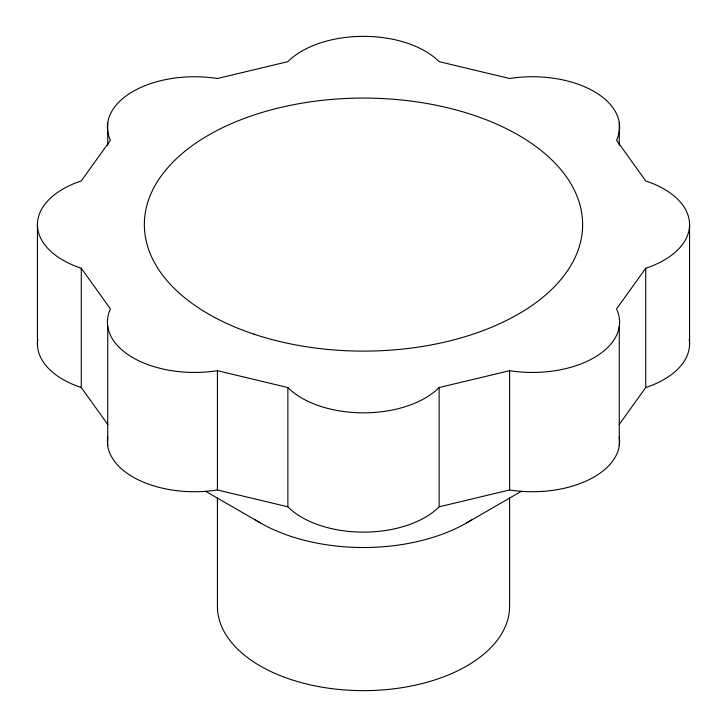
<?xml version="1.0" encoding="UTF-8"?>
<svg xmlns="http://www.w3.org/2000/svg" width="727" height="727" viewBox="0 0 727 727"><rect width="100%" height="100%" fill="white"/><g stroke="black" fill="none" stroke-linecap="round" stroke-linejoin="round"><path stroke-width="1.09" d="M689.559 224.598A87.158 50.317 0 0 1 645.73 268.254L616.541 308.939A87.158 50.317 0 0 1 594.059 357.702A87.158 50.317 0 0 1 509.591 370.688L439.126 387.536A87.158 50.317 0 0 1 363.5 412.845A87.158 50.317 0 0 1 287.874 387.536L217.409 370.688A87.158 50.317 0 0 1 132.941 357.702A87.158 50.317 0 0 1 110.459 308.939L81.27 268.254A87.158 50.317 0 0 1 37.441 224.598A87.158 50.317 0 0 1 81.27 180.932L110.459 140.247A87.158 50.317 0 0 1 132.941 91.484A87.158 50.317 0 0 1 217.409 78.507L287.874 61.65A87.158 50.317 0 0 1 363.5 36.35A87.158 50.317 0 0 1 439.126 61.65L509.591 78.507A87.158 50.317 0 0 1 594.059 91.484A87.158 50.317 0 0 1 616.541 140.247L645.73 180.932A87.158 50.317 0 0 1 689.559 224.598L689.559 343.88M619.131 424.604L645.73 387.536A87.158 50.317 0 0 0 689.223 339.482M466.807 522.804L521.377 491.298M107.769 436.882A87.158 50.317 0 0 0 217.409 489.971L287.874 506.819A87.158 50.317 0 0 0 363.5 532.128A87.158 50.317 0 0 0 439.126 506.819L509.591 489.971A87.158 50.317 0 0 0 619.231 436.882M205.623 491.298L260.193 522.804M37.777 339.482A87.158 50.317 0 0 0 81.27 387.536L107.869 424.604M645.73 268.254L645.73 387.536M619.268 122.79L619.268 145.3M619.268 326.405L619.268 445.687M509.591 370.688L509.591 489.971M509.591 498.104L509.591 606.309A146.091 84.341 0 0 1 363.5 690.65A146.091 84.341 0 0 1 217.409 606.309L217.409 498.104M439.126 387.536L439.126 506.819M287.874 387.536L287.874 506.819M217.409 370.688L217.409 489.971M107.732 122.79L107.732 145.3M107.732 326.405L107.732 445.687M81.27 268.254L81.27 387.536M37.441 224.598L37.441 343.88M471.841 519.75A146.091 84.341 0 0 1 255.159 519.75M253.932 334.166A219.136 126.516 0 0 0 582.636 224.598A219.136 126.516 0 0 0 253.932 115.03A219.136 126.516 0 0 0 253.932 334.166"/></g></svg>
